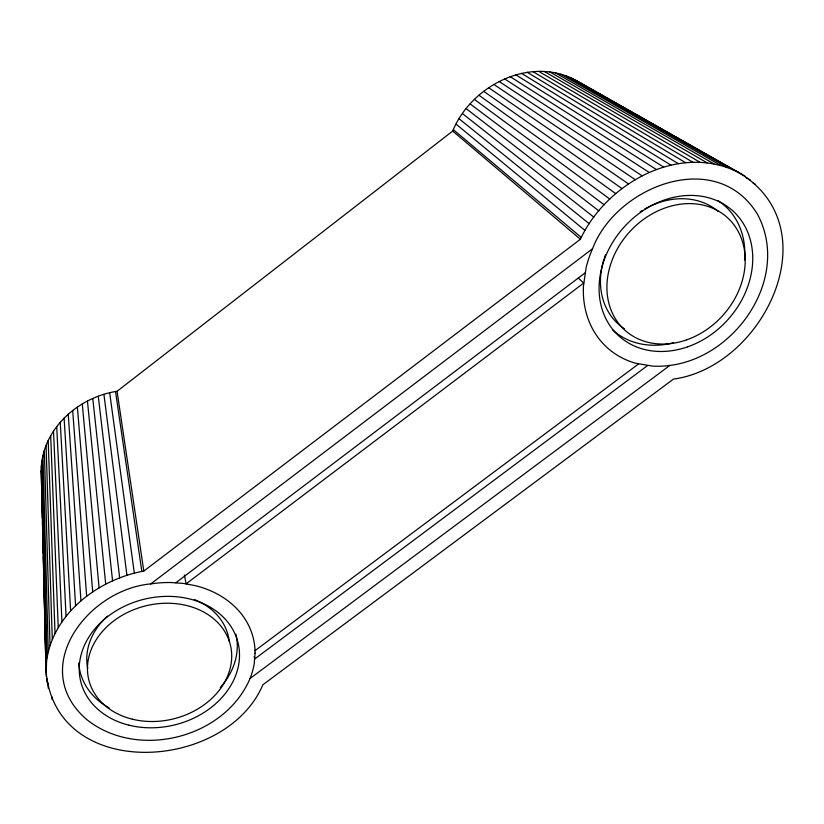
<?xml version="1.0" encoding="UTF-8"?>
<svg xmlns="http://www.w3.org/2000/svg" width="824" height="824" viewBox="0 0 824 824"><rect width="100%" height="100%" fill="white"/><g stroke="black" fill="none" stroke-linecap="round" stroke-linejoin="round"><path stroke-width="1.24" d="M41.2 470.864C41.169 429.737 78.156 396.972 117.06 391.307L452.695 131.067C471.369 85.274 530.306 55.486 576.017 80.402L739.252 172.793C830.983 228.547 763.477 366.886 673.424 379.112L262.856 684.796C225.518 772.449 54.26 782.089 45.989 670.231L41.2 470.864L41.612 484.965M45.989 670.231L41.396 465.735M46.237 664.082C51.098 614.663 97.49 579.468 143.809 571.084L580.395 239.259C606.649 182.722 679.944 142.212 739.252 172.793M150.71 583.938L592.569 248.724M175.893 582.743L585.019 272.919M254.977 650.692L638.538 363.961M647.489 365.599L254.781 658.932L254.183 656.625M250.053 678.492L669.861 365.423M576.017 80.402L744.896 176.151M571.156 77.981L733.309 169.857M588.429 88.158L595.124 91.958M602.931 96.387L605.166 97.654M607.401 98.921L610.749 100.816M621.904 107.141L624.139 108.407M626.364 109.674L629.711 111.58M640.866 117.904L643.101 119.171M646.449 121.066L648.684 122.333M665.421 131.83L667.646 133.097M684.384 142.593L686.619 143.86M703.346 153.346L705.581 154.613M745.751 177.407L750.211 179.941M566.098 75.921L727.087 167.385M752.951 182.846L755.186 184.113M560.866 74.232L720.619 165.377M555.489 72.924L713.934 163.852M549.979 72.007L707.054 162.812M544.376 71.482L700.029 162.266M538.7 71.348L692.871 162.225M532.974 71.616L685.62 162.689M527.226 72.285L678.306 163.657M521.489 73.346L670.983 165.13M515.783 74.809L663.67 167.087M510.138 76.653L656.398 169.538M504.576 78.867L649.219 172.463M499.128 81.463L642.154 175.852M493.823 84.409L635.242 179.683M488.673 87.694L628.527 183.937M580.673 83.162L582.434 84.398M483.709 91.31L622.017 188.603M478.96 95.234L615.765 193.65M474.449 99.447L609.791 199.058M470.185 103.927L604.126 204.805M466.199 108.665L598.791 210.841M462.501 113.619L593.816 217.155M459.112 118.78L589.222 223.716M456.043 124.115L585.03 230.483M453.313 129.605L581.26 237.425M452.695 131.067L580.395 239.259M578.345 278.141L583.691 283.065L186.131 583.856L184.38 575.018M117.06 391.307L143.809 571.084M115.525 391.534L141.841 571.434M109.685 392.791L134.333 573.195M103.927 394.377L126.937 575.368M98.283 396.293L119.676 577.933M92.782 398.528L112.579 580.889M87.447 401.082L105.709 584.216M82.297 403.935L99.076 587.893M77.374 407.077L92.71 591.91M72.677 410.496L86.664 596.236M68.248 414.163L80.948 600.871M64.107 418.067L75.592 605.774M60.255 422.197L70.617 610.924M56.722 426.523L66.054 616.301M53.519 431.034L61.924 621.873M50.676 435.7L58.246 627.62M48.173 440.5L55.023 633.512M46.051 445.413L52.283 639.506M52.015 696.991L52.097 699.555M44.311 450.419L50.027 645.594M42.951 455.487L48.266 651.743M48.07 683.086L48.204 688.205M41.973 460.606L46.999 657.913M42.148 487.437L42.436 498.973M43.002 522.056L43.26 532.314M43.857 556.674L44.084 565.645M44.681 590.005L44.908 598.976M45.547 624.623L45.732 632.317M46.401 659.241L46.556 665.648M46.875 678.471L46.968 682.313M41.674 487.53L42.426 518.358M42.518 522.21L43.26 553.028M43.353 556.88L44.094 587.697M44.156 590.272L44.898 621.09M44.99 624.942L45.732 655.77M45.825 659.622L46.226 676.319M624.355 328.745A75.293 62.13 -47.5 0 1 603.879 259.416M604.25 258.272A75.293 62.13 -47.5 0 1 605.455 254.843M640.227 211.768A75.293 62.13 -47.5 0 1 642.329 210.439M644.461 209.172A75.293 62.13 -47.5 0 1 718.25 211.459M718.24 200.747A83.657 69.041 -47.5 0 1 744.536 260.024M673.476 342.794A83.657 69.041 -47.5 0 1 612.356 329.713M198.337 601.252A72.121 57.814 -13.8 0 1 229.237 641.422M87.725 668.377A72.121 57.814 -13.8 0 1 107.46 616.095M194.351 599.522A72.121 57.814 -13.8 0 1 197.358 600.799M235.942 634.212A80.144 64.241 -13.8 0 1 220.255 687.556M109.129 707.919A80.144 64.241 -13.8 0 1 78.744 662.949M583.433 286.288L583.351 292.396A101.537 83.502 -47.3 0 0 635.726 363.271L652.248 366.072A101.537 83.502 -47.3 0 0 669.551 365.475C736.213 357.42 790.865 277.327 757.647 214.58C716.664 146.579 615.889 186.214 592.415 249.054A101.537 83.502 -47.3 0 0 586.121 267.625L583.433 286.288M255.069 653.102L254.276 663.217A97.232 77.631 -13.9 0 1 250.177 678.224C224.808 738.489 137.268 760.325 86.448 719.311C27.645 668.151 87.88 589.335 151.06 583.876A97.232 77.631 -13.9 0 1 170.486 582.516L183.175 583.392L195.391 585.668A97.232 77.631 -13.9 0 1 254.874 648.066L255.069 653.102M687.679 346.822A84.604 69.556 -47.3 0 0 735.781 213.735A84.604 69.556 -47.3 0 0 604.26 259.807A84.604 69.556 -47.3 0 0 687.679 346.822M686.845 339.787A76.127 62.593 -47.3 0 0 729.817 219.967A76.127 62.593 -47.3 0 0 611.511 261.754A76.127 62.593 -47.3 0 0 686.845 339.787M128.935 725.171A81.01 64.674 -13.9 0 0 238.795 646.459A81.01 64.674 -13.9 0 0 110.365 614.591A81.01 64.674 -13.9 0 0 128.935 725.171M132.376 719.197A72.903 58.195 -13.9 0 0 231.039 648.158A72.903 58.195 -13.9 0 0 115.329 619.751A72.903 58.195 -13.9 0 0 132.376 719.197"/></g></svg>
